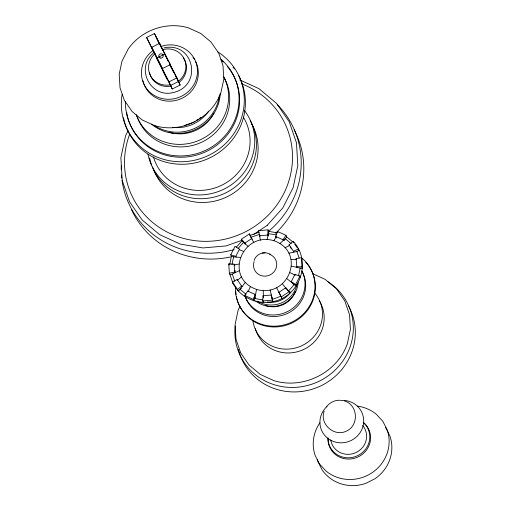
<?xml version="1.0" encoding="UTF-8"?>
<svg xmlns="http://www.w3.org/2000/svg" width="511" height="511" viewBox="0 0 511 511"><rect width="100%" height="100%" fill="white"/><g stroke="black" fill="none" stroke-linecap="round" stroke-linejoin="round"><path stroke-width="0.77" d="M263.446 300.941L263.331 302.493L262.648 300.973L263.044 295.76L271.207 295.051L272.887 301.656C256.88 305.124 239.071 297.121 232.333 281.931L237.168 279.517L241.971 286.709M267.988 235.769L267.668 235.054L268.071 229.848L258.509 230.685L259.831 236.484M268.403 235.865L268.518 234.428M268.071 229.848L268.748 231.374L268.569 233.706L276.521 234.888M254.746 298.68L256.535 289.418C223.55 277.843 242.073 231.362 273.864 240.687C306.849 252.255 288.325 298.737 256.535 289.418M229.631 264.724L231.413 256.33L230.736 254.804L235.041 246.372L239.48 249.164L239.8 249.873L243.46 251.399M231.956 264.628L233.61 256.848L240.368 257.448M298.475 275.889L300.129 268.115L291.423 266.09M271.207 295.051L272.887 301.656C300.046 296.559 312.17 261.511 293.135 241.288L289.066 244.82L289.386 245.536L285.119 247.752M324.166 411.131C319.209 424.085 334.533 437.537 346.739 430.933C359.265 425.152 357.904 404.718 344.44 400.988M267.144 239.544L268.492 233.527M255.238 297.306L253.954 300.909L253.277 299.382L255.046 294.406L247.752 291.078L244.731 295.479L245.408 297.006M276.349 237.934L275.672 236.414L277.441 231.438L285.988 235.335L286.671 236.861L292.624 241.824M254.139 260.406C256.171 253.59 264.915 250.684 270.753 254.548M250.403 286.62L248.065 291.787L247.752 291.078M128.089 130.771L125.578 135.683L120.877 157.79L122.193 180.127M236.127 257.071L235.807 256.356L239.48 249.164M239.946 306.44L238.164 309.934L235.098 324.581L235.961 339.157L240.687 352.903M291.551 282.372L291.232 281.657L294.911 274.458L299.983 276.017L300.66 277.537M292.528 283.567L296.354 285.968L295.677 284.448L299.983 276.017M273.864 240.687L275.991 237.123M283.286 240.457L282.966 239.742L285.988 235.335M284.065 240.662L286.671 236.861M240.087 289.475L245.28 282.347M153.281 53.233C135.108 67.931 150.541 98.374 173.127 92.574L173.216 92.548C203.027 85.944 194.257 41.544 164.101 47.823L164.012 47.849M236.254 247.305L242.093 240.764L241.416 239.237L249.419 233.891L252.07 239.218M238.126 248.416L243.587 242.303L248.027 246.283M267.221 225.345L282.717 208.041L293.116 187.684L297.817 165.583L296.469 142.812L289.213 121.72L276.515 103.356L258.981 88.684L239.768 79.914M286.939 278.706L294.285 284.544L288.332 291.213L286.556 289.009M326.452 406.903C329.486 402.655 334.558 400.126 339.77 400.234M279.996 243.485L285.234 238.656L291.302 243.715M241.211 288.498L238.267 291.053L237.583 289.526L241.652 285.994M241.511 276.905L237.487 280.226L237.168 279.517M193.695 122.25L194.921 121.426M196.154 120.609L198 119.376M199.226 118.552L201.072 117.319M253.807 234.313L267.33 225.268M245.242 243.785L244.922 243.07L251.757 238.503M279.281 293.027L278.961 292.318L285.796 287.744L289.303 291.577L289.98 293.103M276.63 287.655L281.976 298.456L281.299 296.929L289.303 291.577M156.839 58.35L146.593 37.475L154.514 33.509L162.996 50.512M151.678 47.319L159.598 43.358L170.335 64.597L162.415 68.557L151.678 47.319L162.415 68.557M157.043 57.941L164.97 53.974L168.208 61.256M176.953 77.876L180.134 85.037L172.213 88.997L169.026 81.843L176.953 77.876L169.895 64.156M170.623 85.42L178.543 81.46L172.079 68.672M289.066 244.82L293.544 251.303L298.386 248.883M234.843 281.459L232.294 274.049L239.365 270.645M184.612 125.451L192.992 122.499M249.419 233.891L250.096 235.411L259.192 232.211M241.435 240.509L226.06 245.925L202.982 247.944L180.351 244.111L159.713 234.69L142.179 220.017L129.481 201.647L122.225 180.555M259.562 234.313L251.067 237.302L253.769 242.444M272.44 299.382L280.852 296.214M288.881 253.201L296.897 251.495L299.063 250.409L298.188 249.144M234.824 265.694L234.147 264.174L228.787 263.957L229.337 273.213L234.606 272.069L234.926 272.785M296.891 267.362L296.105 258.751L301.381 257.608L302.065 259.134M229.337 273.213L230.014 274.739L232.294 274.049M234.46 264.883L238.969 264.008M259.511 235.769L267.668 235.054M265.049 252.779L262.162 253.028M262.648 300.973L272.21 300.136M291.034 259.454L296.425 259.46L296.105 258.751M340.473 400.439L346.171 400.643A22.043 21.079 -24 0 1 361.89 429.374A22.043 21.079 -24 0 1 329.167 439.332A22.043 21.079 -24 0 1 326.912 406.507M296.572 266.646L301.931 266.857L302.608 268.384L300.129 268.115M154.769 125.649C181.207 133.716 211.586 118.616 220.912 92.555L223.837 79.186L222.975 65.542L218.689 53.08L210.89 41.896L200.714 33.413L188.22 27.792C166.228 21.315 141.381 30.181 128.248 48.922L121.982 61.154L119.204 74.197L120.034 87.841L124.32 100.297L132.094 111.507L142.282 119.996L154.469 125.559M268.748 231.374L277.339 232.831M254.67 298.501L262.699 299.861M230.736 254.804L235.807 256.356M231.413 256.33L233.61 256.848M275.672 236.414L282.966 239.742M312.31 273.506L325.047 279.319L336.283 288.677M244.731 295.479L253.277 299.382M290.031 272.657L295.23 275.174L294.911 274.458M291.232 281.657L295.677 284.448M240.004 289.296L246.072 294.349M164.759 54.39L170.335 64.597M157.03 58.541L156.392 57.915L167.129 79.154L161.783 67.937M241.416 239.237L244.922 243.07M242.093 240.764L245.12 244.066M282.372 283.822L286.115 288.46L285.796 287.744M336.481 288.862L344.753 300.826L349.556 314.84L350.412 329.403L347.269 344.012C336.941 372.889 303.279 389.612 273.992 380.682L260.355 374.467L249.106 365.097L240.841 353.139M294.687 244.079L297.313 247.88M290.191 246.998L291.538 248.94M232.333 281.931L237.583 289.526M157.701 40.669L159.113 43.409M161.968 68.123L169.026 81.843M385.562 427.432L387.376 430.977M387.734 431.686L389.906 435.934A38.229 36.562 -24 0 1 374.844 478.807L365.94 483.304A38.229 36.562 -24 0 1 322.243 470.107L317.899 461.605A38.229 36.562 -24 0 1 317.197 459.325M156.111 37.086L161.495 47.747M170.042 64.642L171.741 67.995M170.042 65.28L171.115 67.401M278.961 292.318L281.299 296.929M250.096 235.411L251.144 237.481M171.3 67.324L173.778 72.281M175.541 75.826L180.134 85.037M146.593 37.475L155.427 55.188M163.379 71.291L172.213 88.997M170.022 64.642L173.689 72.326M159.598 43.358L163.009 50.506M163.354 51.221L164.631 53.904M293.135 241.288L293.812 242.814M293.544 251.303L293.863 252.019M277.441 231.438L277.895 232.454M154.514 33.509L157.382 39.954M263.044 295.76L263.363 296.476M255.046 294.406L255.724 295.933M228.787 263.957L229.241 264.979M296.821 251.316L299.114 257.985M230.014 274.739L233.016 283.458M270.108 289.954L272.357 299.203M259.652 235.034L260.291 240.144M301.381 257.608L301.931 266.857M235.105 270.434L235.245 272.804M234.147 264.174L234.606 272.069M263.254 290.555L263.389 297.881M295.301 291.462A22.65 21.66 -24 0 1 265.286 305.329M305.719 262.143A40.101 38.344 -24 0 1 292.867 322.556A40.101 38.344 -24 0 1 236.452 296.808M236.076 294.528A40.101 38.344 -24 0 1 235.795 291.423M301.413 257.627A40.101 38.344 -24 0 1 290.689 322.633A40.101 38.344 -24 0 1 235.456 286.741M301.88 271.169A31.177 29.81 -24 0 1 287.086 313.62A31.177 29.81 -24 0 1 245.344 296.84M301.937 271.009A31.177 29.81 -24 0 1 286.416 312.093A31.177 29.81 -24 0 1 245.216 296.782M298.175 282.685A25.831 24.7 -24 0 1 282.385 304.352A25.831 24.7 -24 0 1 255.807 301.017M296.948 284.755A25.831 24.7 -24 0 1 257.493 301.177M314.495 292.797A35.195 33.656 -24 0 1 301.349 345.928A35.195 33.656 -24 0 1 252.862 320.499M290.791 291.998A22.989 21.986 -24 0 1 267.279 301.975M319.273 300.755A35.195 33.656 -24 0 1 302.684 349.907A35.195 33.656 -24 0 1 255.411 328.624M349.441 307.75A59.659 57.053 -24 0 1 315.811 387.99A59.659 57.053 -24 0 1 238.401 349.339M348.342 305.68A59.659 57.053 -24 0 1 349.083 307.06M327.423 281.376A59.659 57.053 -24 0 1 347.882 352.283A59.659 57.053 -24 0 1 278.482 385.882A59.659 57.053 -24 0 1 235.162 326.037M269.655 254.312A11.721 11.21 -24 0 1 275.921 268.684A11.721 11.21 -24 0 1 261.038 275.557A11.721 11.21 -24 0 1 254.127 261.485M362.701 425.535A18.14 17.348 -24 0 1 355.771 452.65A18.14 17.348 -24 0 1 330.783 440.003M363.327 422.412A21.04 20.121 -24 0 1 356.997 455.965A21.04 20.121 -24 0 1 328.017 437.94M319.931 422.75A38.229 36.562 -24 0 0 315.178 455.486L319.522 463.988L326.018 471.033A38.229 36.562 -24 0 0 372.123 472.688A38.229 36.562 -24 0 0 387.185 429.821L382.841 421.32L376.345 414.268A38.229 36.562 -24 0 0 357.266 406.111M363.417 422.45A21.475 20.536 -24 0 1 357.534 457.192A21.475 20.536 -24 0 1 327.992 438.016M195.534 61.339A28.226 26.994 -24 0 1 179.463 99.364A28.226 26.994 -24 0 1 142.92 80.7M193.03 57.341A28.226 26.994 -24 0 1 194.378 59.295M227.414 66.494A57.226 54.728 -24 0 1 205.639 151.812A57.226 54.728 -24 0 1 126.702 112.612M222.081 60.975A57.226 54.728 -24 0 1 223.198 62.01M160.671 46.546A28.226 26.994 -24 0 1 197.342 73.897A28.226 26.994 -24 0 1 155.555 96.138A28.226 26.994 -24 0 1 152.866 50.698M277.23 104.436A90.632 86.672 -24 0 1 268.192 231.636M234.127 249.572A90.632 86.672 -24 0 1 122.04 180.428M121.746 178.09A90.632 86.672 -24 0 1 121.452 174.941M121.235 169.409A90.632 86.672 -24 0 1 121.299 165.468M213.841 113.238A36.888 35.278 -24 0 1 169.064 132.24M224.265 78.023A47.817 45.728 -24 0 1 200.612 142.697A47.817 45.728 -24 0 1 137.031 116.323M223.888 76.912A47.817 45.728 -24 0 1 199.118 140.346A47.817 45.728 -24 0 1 136.175 114.573M238.592 75.519A61.933 59.225 -24 0 1 203.953 160.339A61.933 59.225 -24 0 1 123.515 117.677M233.016 67.088A61.933 59.225 -24 0 1 234.44 68.947M251.233 123.125A54.268 51.892 -24 0 1 226.52 197.067A54.268 51.892 -24 0 1 153.472 169.358M241.479 83.785A84.609 80.917 -24 0 1 286.307 188.048A84.609 80.917 -24 0 1 178.077 236.74A84.609 80.917 -24 0 1 129.717 134.067M294.151 129.8A90.632 86.672 -24 0 1 275.474 233.329M230.627 256.944A90.632 86.672 -24 0 1 131.423 209.484M243.306 117.108A49.561 47.395 -24 0 1 220.056 186.004A49.561 47.395 -24 0 1 153.441 156.89M183.398 57.871A18.818 17.994 -24 0 1 178.888 82.526M171.268 86.008A18.818 17.994 -24 0 1 149.416 72.287M220.95 59.219A57.226 54.728 -24 0 1 204.521 150.809A57.226 54.728 -24 0 1 125.438 101.766M217.405 51.649A61.933 59.225 -24 0 1 238.081 126.428A61.933 59.225 -24 0 1 164.082 159.496A61.933 59.225 -24 0 1 122.155 94.209M220.196 93.507A41.589 39.775 -24 0 1 195.113 129.692A41.589 39.775 -24 0 1 151.435 124.141M219.411 95.225A41.589 39.775 -24 0 1 153.881 125.15M162.37 49.701A18.818 17.994 -24 0 1 184.043 58.631A18.818 17.994 -24 0 1 178.326 81.268M170.706 84.743A18.818 17.994 -24 0 1 150.387 75.475A18.818 17.994 -24 0 1 155.012 53.719M244.264 110.274A54.268 51.892 -24 0 1 222.419 189.875A54.268 51.892 -24 0 1 147.941 154.124M250.339 120.743A54.268 51.892 -24 0 1 224.846 193.292A54.268 51.892 -24 0 1 152.374 167.084M151.518 164.836A54.268 51.892 -24 0 1 149.621 157.893M208.648 111.117A36.888 35.278 -24 0 1 172.494 127.36M160.275 58.018A2.242 2.14 -24 0 0 163.194 55.482A2.242 2.14 -24 0 0 159.553 54.37A2.242 2.14 -24 0 0 160.275 58.018"/></g></svg>
